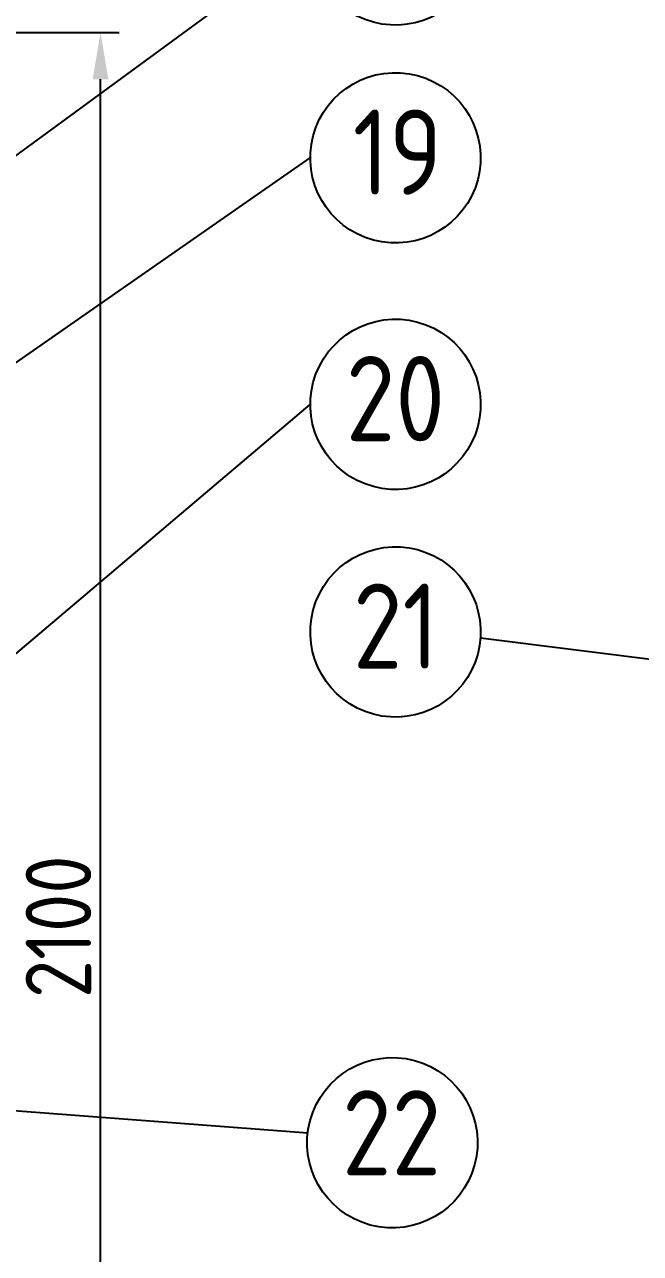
# Model space of a CAD drawing. Header units: millimetres. Extents: x -185079 to -2648, y 85916 to 249201.
# Drawn here: x -52444 to -51721, y 133150 to 134592 of the extents above; entities that cross this region are included whole.
import ezdxf

# ---------------------------------------------------------------- set-up
doc = ezdxf.new("R2010")
doc.units = ezdxf.units.MM
for name, color, linetype in [('1', 4, 'Continuous'), ('2', 3, 'Continuous'), ('细线', 1, 'Continuous')]:
    doc.layers.add(name, color=color, linetype=linetype)
doc.styles.get("Standard").update_dxf_attribs({"font": 'gbenor.shx', "bigfont": 'gbcbig.shx'})

msp = doc.modelspace()

# ---------------------------------------------------------------- linework, layer by layer
at = {"layer": '1', "color": 3, "lineweight": -3, "ltscale": 2, "extrusion": (-0.004685415688226648, -0.01745240643729063, 0.9998367168639968), "elevation": 1.311263986281119e-08}
msp.add_lwpolyline([(-89340.74435583597, 116693.2017122206), (-79605.60479144276, 119307.2036772036), (-77739.80294518075, 112358.532017356), (-87474.94250957393, 109744.530052373)], close=True, dxfattribs=at)
at = {"layer": '1', "lineweight": -3, "ltscale": 2, "extrusion": (-0.004685415688226648, -0.01745240643729063, 0.9998367168639968), "elevation": 1.311264075806094e-08}
msp.add_lwpolyline([(-87231.2481748564, 109916.2399077064), (-77857.25883072625, 112433.2686984296), (-79666.37327405855, 119170.8235395233), (-89040.36261818874, 116653.7947488001), (-87231.2481748564, 109916.2399077064)], dxfattribs=at)
at = {"layer": '2', "extrusion": (-0.004685415688226634, -0.01745240643729067, 0.9998367168639968)}
for p, q in [((-52695.95811980576, 134261.1656855648, 3632.317465015591), (-52108.49320798196, 134691.2448036053, 2106.880414342484)), ((-52678.20861328292, 134039.4049151234, 1391.521834164598), (-52108.47228290446, 134435.4266684049, 2102.415141211824)), ((-52824.30709000427, 133539.9168520958, 2083.429256209876), (-52108.44861615366, 134146.0903899045, 2097.364813137541)), ((-51142.53758218104, 133775.1163980475, 2095.415800737159), (-51908.70251434254, 133871.5832512627, 2093.509266957441)), ((-53496.40435007463, 133396.4669785187, 1776.02739879564), (-52111.45595274666, 133290.8999616213, 2115.1068269133))]:
    msp.add_line(p, q, dxfattribs=at)
at = {"layer": '2', "transparency": 33554687, "extrusion": (-0.004685415688226648, -0.01745240643729067, 0.9998367168639968)}
for p, q in [((-52841.28940341248, 134582.7476701102, 1799.80421977659), (-52332.84885790518, 134582.7476701102, 1802.186864130683)), ((-52354.6813685568, 132538.0710114914, 1766.394197324823), (-52354.84411821303, 134527.7560468766, 1801.12389746912))]:
    msp.add_line(p, q, dxfattribs=at)
at = {"layer": '2', "extrusion": (-0.004685415688226634, -0.01745240643729067, 0.9998367168639968)}
for centre, radius in [((-85153.46936049243, 116618.7912924592, 1.064108801074326e-08), 99.99999999999949), ((-85087.1189183445, 116371.6871115433, 1.064381649484858e-08), 99.99999999999949), ((-85012.07502048739, 116092.206518613, 1.064154275809415e-08), 99.99999999999949), ((-84942.79624708157, 115834.1965641482, 1.063881427398883e-08), 99.99999999999949), ((-84790.8999181142, 115254.6698164268, 32.678338372486), 99.99999999999837)]:
    msp.add_circle(centre, radius, dxfattribs=at)
at = {"layer": '2', "transparency": 33554687, "extrusion": (-0.004685415688226648, -0.01745240643729067, 0.9998367168639968)}
msp.add_solid([(-85436.73062071894, 116367.9738843941, -301.6990633298296), (-85454.43676706094, 116363.2195713178, -301.6990633298296), (-85459.84663311874, 116418.7151668819, -301.6990633298296)], dxfattribs=at)

# ---------------------------------------------------------------- texts
at = {"layer": '2', "color": 3, "ltscale": 20, "transparency": 33554687, "extrusion": (-0.004685415688226648, -0.01745240643729067, 0.9998367168639968), "insert": (-52404.26219987666, 133532.913529184, 1783.527083991254), "char_height": 77, "attachment_point": 5, "text_direction": (-8.178423508287125e-05, 0.9998476951563913, 0.01745221481048399)}
msp.add_mtext('2100', dxfattribs=at)
at = {"layer": '细线', "color": 3, "linetype": 'ByBlock', "lineweight": -3, "ltscale": 0.5, "extrusion": (-0.00468541568822665, -0.01745240643729063, 0.9998367168639968)}
for s, p in [('19', (-85124.33441972628, 116316.8986554133, 1.061243892763741e-08)), ('20', (-85057.22517051108, 116035.2875139682, 1.061152943293564e-08)), ('21', (-84979.86646275086, 115779.447118978, 1.061061993823387e-08))]:
    msp.add_text(s, height=100.0000000000002, rotation=15.03008309191159, dxfattribs=at).set_placement(p)
at = {"layer": '细线', "color": 3, "linetype": 'ByBlock', "lineweight": -3, "ltscale": 0.5, "extrusion": (-0.004685415688226649, -0.01745240643729063, 0.9998367168639968)}
msp.add_text('22', height=100.0000000000003, rotation=15.03008309191159, dxfattribs=at).set_placement((-84838.01366257397, 115190.2182710157, -636.0764650321339))

doc.saveas('drawing.dxf')
